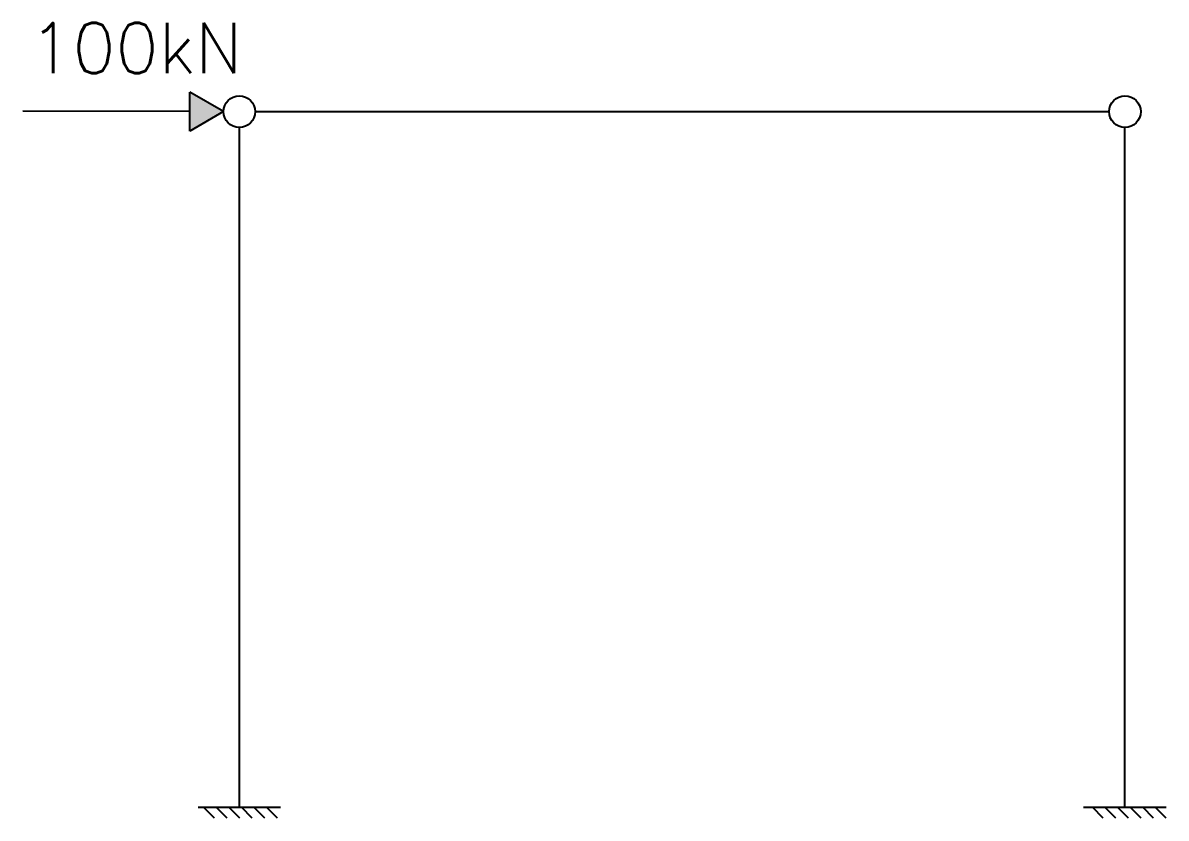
# Model space of a CAD drawing. Extents: x -3236 to -206, y -707 to -1.
# Drawn here: x -1990.1 to -1808.1, y -505.1 to -378.5 of the extents above; entities that cross this region are included whole.
import ezdxf

# ---------------------------------------------------------------- set-up
doc = ezdxf.new("R2010")
doc.units = 0
doc.header["$MEASUREMENT"] = 0
doc.styles.get("Standard").update_dxf_attribs({"font": 'txt.shx', "height": 8})

msp = doc.modelspace()

# ---------------------------------------------------------------- hatches: boundary and pattern name
h = msp.add_hatch(color=256)
h.dxf.hatch_style = 1
h.paths.add_polyline_path([(-1963.48009, -395.73196), (-1958.12614, -392.64085), (-1963.48009, -389.54975)])

# ---------------------------------------------------------------- linework, layer by layer
for p, q in [((-1958.12614, -392.64085), (-1963.48009, -389.54975)), ((-1963.48009, -395.73196), (-1963.48009, -389.54975)), ((-1990.07476, -392.52048), (-1963.48009, -392.59619)), ((-1958.12614, -392.64085), (-1963.48009, -395.73196)), ((-1953.09242, -392.64085), (-1817.17846, -392.64085)), ((-1955.60928, -503.38551), (-1955.60928, -395.15771)), ((-1814.6616, -503.38551), (-1814.6616, -395.15771)), ((-1962.17472, -503.38551), (-1949.04384, -503.38551)), ((-1959.56412, -505.11812), (-1961.29673, -503.38551)), ((-1957.56412, -505.11812), (-1959.29673, -503.38551)), ((-1955.56412, -505.11812), (-1957.29673, -503.38551)), ((-1955.56412, -505.11812), (-1957.29673, -503.38551)), ((-1953.56412, -505.11812), (-1955.29673, -503.38551)), ((-1951.56412, -505.11812), (-1953.29673, -503.38551)), ((-1949.56412, -505.11812), (-1951.29673, -503.38551)), ((-1949.56412, -505.11812), (-1951.29673, -503.38551)), ((-1821.22705, -503.38551), (-1808.09616, -503.38551)), ((-1818.09616, -505.11812), (-1819.82877, -503.38551)), ((-1816.09616, -505.11812), (-1817.82877, -503.38551)), ((-1814.09616, -505.11812), (-1815.82877, -503.38551)), ((-1814.09616, -505.11812), (-1815.82877, -503.38551)), ((-1812.09616, -505.11812), (-1813.82877, -503.38551)), ((-1810.09616, -505.11812), (-1811.82877, -503.38551)), ((-1808.09616, -505.11812), (-1809.82877, -503.38551)), ((-1808.09616, -505.11812), (-1809.82877, -503.38551))]:
    msp.add_line(p, q)
for centre in [(-1955.60928, -392.64085), (-1814.6616, -392.64085)]:
    msp.add_circle(centre, 2.51686)

# ---------------------------------------------------------------- texts
at = {"insert": (-1989.04952, -378.51323), "char_height": 8, "attachment_point": 1}
msp.add_mtext_dynamic_manual_height_columns('\\pxqd;100kN', width=26.7788059, gutter_width=40, heights=[10.22388], dxfattribs=at)

doc.saveas('drawing.dxf')
